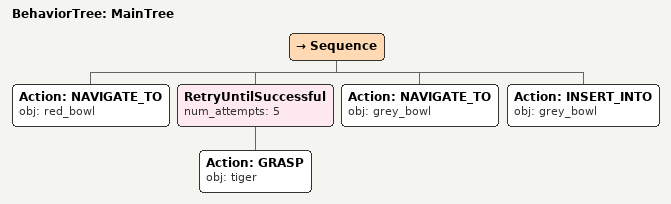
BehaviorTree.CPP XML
<root main_tree_to_execute="MainTree">
  <BehaviorTree ID="MainTree">
    <Sequence>
      <!-- Navigate to red_bowl -->
      <Action ID="NAVIGATE_TO" obj="red_bowl" />
      <!-- Retry GRASP tiger up to 5 attempts -->
      <RetryUntilSuccessful num_attempts="5">
        <!-- Grasp tiger -->
        <Action ID="GRASP" obj="tiger" />
      </RetryUntilSuccessful>
      <!-- Navigate to grey_bowl -->
      <Action ID="NAVIGATE_TO" obj="grey_bowl" />
      <!-- Place inside grey_bowl -->
      <Action ID="INSERT_INTO" obj="grey_bowl" />
    </Sequence>
  </BehaviorTree>
</root>
